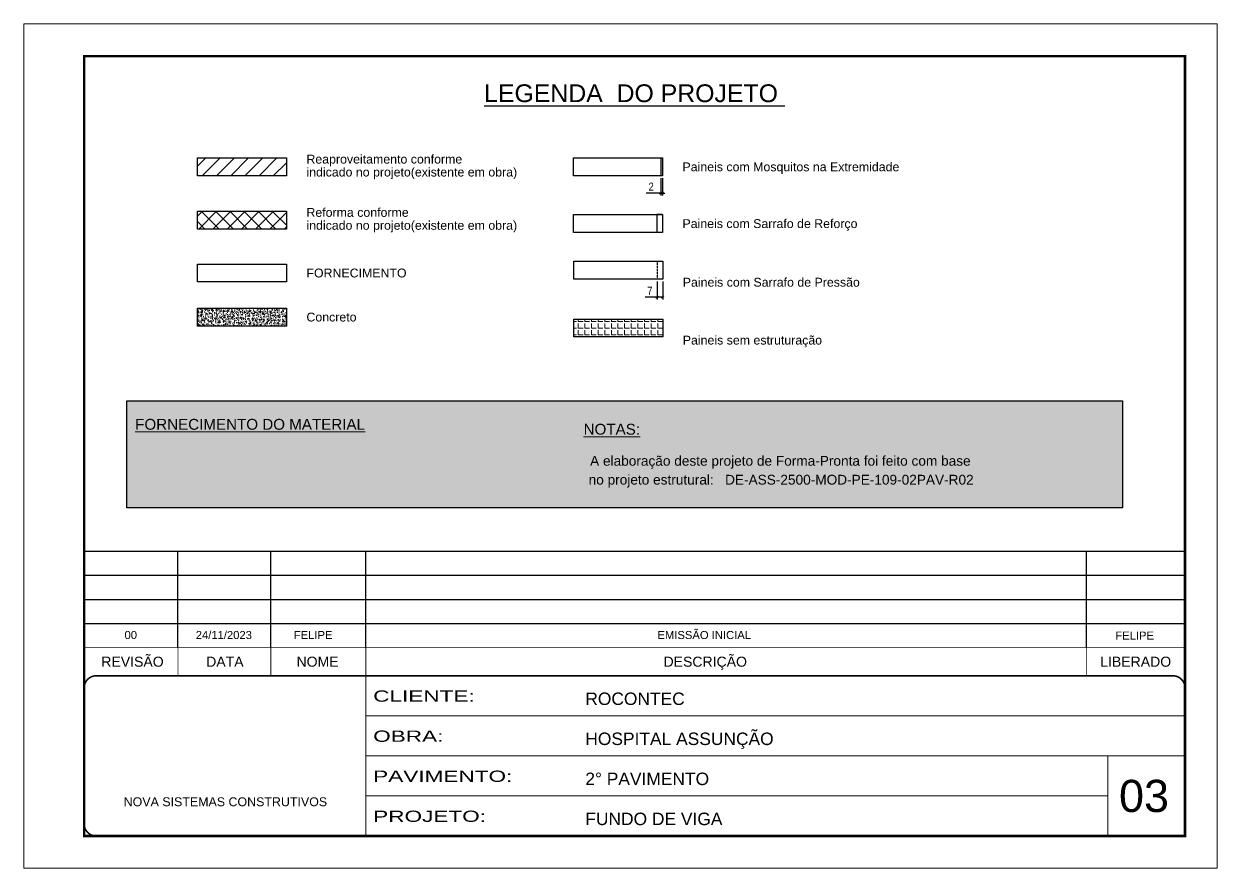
# Model space of a CAD drawing. Extents: x 567194 to 573448, y 6745 to 10093.
# Drawn here: x 570364 to 571849, y 9043 to 10093 of the extents above; entities that cross this region are included whole.
import ezdxf
from ezdxf.enums import TextEntityAlignment as Align

# ---------------------------------------------------------------- set-up
doc = ezdxf.new("R2010")
doc.units = 0
for name, pattern in [('CONTINUO', [0]), ('DASHED', [0.75, 0.5, -0.25]), ('HIDDEN', [0.375, 0.25, -0.125])]:
    doc.linetypes.add(name, pattern=pattern)
doc.layers.get('0').update_dxf_attribs({"linetype": 'CONTINUOUS'})
doc.layers.get('DEFPOINTS').update_dxf_attribs({"linetype": 'CONTINUOUS'})
for name, color, linetype, lineweight in [('CARIMBO', 255, 'CONTINUOUS', 9), ('Folhas', 255, 'CONTINUOUS', 9), ('Hachura', 251, 'CONTINUOUS', 9), ('REAPROVEITAMENTO', 251, 'CONTINUOUS', 9), ('SARRAFO DE PRESSAO', 251, 'DASHED', 9)]:
    doc.layers.add(name, color=color, linetype=linetype, lineweight=lineweight)
for name, color, linetype in [('COTA', 241, 'CONTINUOUS'), ('Painéis', 200, 'CONTINUOUS'), ('SARR_2.2x7', 40, 'CONTINUOUS')]:
    doc.layers.add(name, color=color, linetype=linetype)
doc.layers.add('Demarcação 2', color=7, linetype='CONTINUOUS', lineweight=9, true_color=0xe0e0e0)
doc.styles.add('ARIAL', font='arial.ttf')
doc.styles.add('COTA TECNICA', font='techl___.ttf', dxfattribs={"height": 10})
doc.styles.add('Tecnologia', font='')
doc.styles.get('Tecnologia').set_extended_font_data('Forgotten Futurist')
doc.dimstyles.new('PAINEL', dxfattribs={"dimtxt": 10, "dimasz": 3, "dimexe": 3, "dimexo": 3, "dimgap": 3, "dimtad": 1, "dimdec": 1, "dimzin": 12, "dimdsep": 46, "dimtxsty": 'COTA TECNICA', "dimblk1": 'OBLIQUE', "dimblk2": 'OBLIQUE', "dimsah": 1, "dimcen": 0.9, "dimclrd": 4, "dimclre": 4, "dimclrt": 240, "dimadec": 1, "dimazin": 3, "dimtfac": 1, "dimtdec": 1, "dimtmove": 0, "dimatfit": 3, "dimfxl": 1, "dimtolj": 1, "dimtzin": 12, "dimarcsym": 0})

# ---------------------------------------------------------------- blocks, each defined once
blk = doc.blocks.new('9999999999')
at = {"color": 30, "linetype": 'CONTINUO'}
for p, q in [((98564.6, 34230.2), (98564.6, 34429.4)), ((98564.6, 34379.6), (99584, 34379.6)), ((98564.6, 34329.8), (99488, 34329.8)), ((99584, 34329.8), (99488, 34329.8)), ((99488, 34329.8), (99488, 34230.2)), ((98564.6, 34280), (99488, 34280))]:
    blk.add_line(p, q, dxfattribs=at)
at = {"color": 30, "linetype": 'CONTINUO', "const_width": 2}
blk.add_lwpolyline([(99584, 34230.2), (99584, 34414.4, 0.414214), (99569, 34429.4), (98229, 34429.4, 0.414214), (98214, 34414.4), (98214, 34245.2, 0.414214), (98229, 34230.2), (99584, 34230.2)], format="xyb", dxfattribs=at)
at = {"layer": 'Folhas'}
blk.add_lwpolyline([(98139, 34190.2), (99624, 34190.2), (99624, 35240.2), (98139, 35240.2)], close=True, dxfattribs=at)
at = {"layer": 'Folhas', "color": 30, "const_width": 3}
blk.add_lwpolyline([(98214, 34230.2), (99584, 34230.2), (99584, 35200.2), (98214, 35200.2)], close=True, dxfattribs=at)
at = {"color": 7, "linetype": 'Continuous', "ltscale": 5, "style": 'ARIAL'}
for s, height, p in [('ROCONTEC', 15.48, (98837.7, 34393.1)), ('HOSPITAL ASSUNÇÃO', 15.483, (98837.7, 34343.3)), ('2° PAVIMENTO', 15.483, (98837.7, 34293.5)), ('NOVA SISTEMAS CONSTRUTIVOS', 11.059, (98263.2, 34267.2)), ('FUNDO DE VIGA', 15.483, (98837.7, 34243.7))]:
    blk.add_text(s, height=height, dxfattribs=at).set_placement(p)
at = {"layer": 'Folhas', "color": 7, "style": 'Tecnologia', "width": 1.5}
for s, p in [('CLIENTE:', (98573.7, 34397.2)), ('OBRA:', (98573.7, 34347.3)), ('PAVIMENTO:', (98573.7, 34297.5)), ('PROJETO:', (98573.7, 34247.7))]:
    blk.add_text(s, height=14, dxfattribs=at).set_placement(p)
blk = doc.blocks.new('_Oblique')
at = {"color": 0, "linetype": 'ByBlock', "lineweight": -2}
blk.add_line((-0.5, -0.5), (0.5, 0.5), dxfattribs=at)
blk = doc.blocks.new('*D12')
at = {"layer": 'COTA', "color": 4, "lineweight": -2, "transparency": 16777216}
for p, q in [((571156.8, 9900.7), (571156.8, 9879.2)), ((571158.8, 9900.7), (571158.8, 9879.2)), ((571156.8, 9882.2), (571138.7, 9882.2)), ((571158.8, 9882.2), (571156.8, 9882.2)), ((571158.8, 9882.2), (571161.8, 9882.2))]:
    blk.add_line(p, q, dxfattribs=at)
at = {"layer": 'DEFPOINTS', "color": 0, "transparency": 16777216}
for p in [(571156.8, 9903.7), (571158.8, 9903.7), (571156.8, 9882.2)]:
    blk.add_point(p, dxfattribs=at)
at = {"layer": 'COTA', "color": 4, "lineweight": -2, "transparency": 16777216, "xscale": 3, "yscale": 3, "zscale": 3}
blk.add_blockref('_Oblique', (571156.8, 9882.2), dxfattribs=at)
at = {"layer": 'COTA', "color": 4, "lineweight": -2, "transparency": 16777216, "xscale": 3, "yscale": 3, "zscale": 3, "rotation": 180}
blk.add_blockref('_Oblique', (571158.8, 9882.2), dxfattribs=at)
at = {"layer": 'COTA', "color": 240, "transparency": 16777216, "insert": (571144.8, 9890.2), "char_height": 10, "attachment_point": 5, "style": 'COTA TECNICA'}
blk.add_mtext('\\A1;2', dxfattribs=at)
blk = doc.blocks.new('*D13')
at = {"layer": 'COTA', "color": 4, "lineweight": -2, "transparency": 16777216}
for p, q in [((571152.2, 9772.2), (571152.2, 9749.8)), ((571159.2, 9772.2), (571159.2, 9749.8)), ((571152.2, 9752.8), (571137.5, 9752.8)), ((571159.2, 9752.8), (571152.2, 9752.8))]:
    blk.add_line(p, q, dxfattribs=at)
at = {"layer": 'DEFPOINTS', "color": 0, "transparency": 16777216}
for p in [(571152.2, 9775.2), (571159.2, 9775.2), (571152.2, 9752.8)]:
    blk.add_point(p, dxfattribs=at)
at = {"layer": 'COTA', "color": 4, "lineweight": -2, "transparency": 16777216, "xscale": 3, "yscale": 3, "zscale": 3, "rotation": 180}
blk.add_blockref('_Oblique', (571152.2, 9752.8), dxfattribs=at)
at = {"layer": 'COTA', "color": 4, "lineweight": -2, "transparency": 16777216, "xscale": 3, "yscale": 3, "zscale": 3}
blk.add_blockref('_Oblique', (571159.2, 9752.8), dxfattribs=at)
at = {"layer": 'COTA', "color": 240, "transparency": 16777216, "insert": (571143.3, 9760.8), "char_height": 10, "attachment_point": 5, "style": 'COTA TECNICA'}
blk.add_mtext('\\A1;7', dxfattribs=at)

msp = doc.modelspace()

# ---------------------------------------------------------------- hatches: boundary and pattern name
at = {"layer": 'COTA', "linetype": 'Continuous', "ltscale": 200}
h = msp.add_hatch(dxfattribs=at)
h.set_pattern_fill('AR-CONC', color=256, scale=0.9)
h.set_pattern_definition([(50, (466757.5613, -25117.5053), (6.45534164, -0.56476921), [0.675, -7.425]), (355, (466757.561, -25117.5053), (-1.248762, 6.7697292), [0.54, -5.94]), (100.4514445, (466758.099, -25117.5524), (5.20657962, 6.20495992), [0.57366173, -6.310279]), (46.1842, (466757.561, -25115.705), (9.605172, -1.4896735), [1.0125, -11.1375]), (96.6356355, (466758.362, -25115.8295), (8.4119575, 8.7670674), [0.8604931, -9.4654238]), (351.184164, (466757.561, -25115.705), (8.4119575, 8.7670674), [0.81, -8.91]), (21, (466758.4613, -25116.1553), (5.37216347, -3.62357002), [0.675, -7.425]), (326, (466758.461, -25116.1553), (2.189838, 6.5263504), [0.54, -5.94]), (71.451445, (466758.909, -25116.457), (7.5620014, 2.90278038), [0.5736617, -6.310279]), (37.5, (466757.5613, -25117.5053), (0.1094387, 2.996044684), [0, -5.868, 0, -6.03, 0, -5.9625]), (7.5, (466757.5613, -25117.5053), (2.36762584, 3.54970541), [0, -3.438, 0, -5.733, 0, -2.2725]), (327.5, (466755.5543, -25117.5053), (4.804401926, -0.202993846), [0, -2.25, 0, -7.02, 0, -9.315]), (317.5, (466754.6543, -25117.5053), (5.24867552, 0.90094484), [0, -2.925, 0, -4.662, 0, -6.615])])
h.paths.add_polyline_path([(570690.88, 9716.83), (570690.88, 9739.08), (570580.31, 9739.08), (570580.31, 9716.83)])
at = {"layer": 'Demarcação 2'}
h = msp.add_hatch(color=8, dxfattribs=at)
h.set_gradient(color1=(112, 112, 112), one_color=1, tint=1, name='SPHERICAL')
h.paths.add_polyline_path([(570492.38, 9623.68), (571731.32, 9623.68), (571731.32, 9490.67), (570492.38, 9490.67)])
at = {"layer": 'Hachura'}
h = msp.add_hatch(dxfattribs=at)
h.set_pattern_fill('ANGLE', color=256, scale=30)
h.set_pattern_definition([(0, (466757.561, -25117.505), (0, 8.25), [6, -2.25]), (90, (466757.561, -25117.505), (-8.25, 5e-16), [6, -2.25])])
h.paths.add_polyline_path([(571159.21, 9725.46), (571048.64, 9725.46), (571048.64, 9703.21), (571159.21, 9703.21)])
at = {"layer": 'REAPROVEITAMENTO'}
h = msp.add_hatch(dxfattribs=at)
h.set_pattern_fill('ANSI31', color=256, scale=100, style=0)
h.set_pattern_definition([(45, (571630.586, 13104.707), (-8.838835, 8.838835), [])])
h.paths.add_polyline_path([(570580.31, 9925.92), (570580.31, 9903.67), (570690.88, 9903.67), (570690.88, 9925.92)])
h = msp.add_hatch(dxfattribs=at)
h.set_pattern_fill('ANSI37', color=256, scale=100, style=0)
h.set_pattern_definition([(45, (470724.57, -24913.029), (-8.8388348, 8.8388348), []), (135, (470724.57, -24913.029), (-8.8388348, -8.8388348), [])])
h.paths.add_polyline_path([(570580.31, 9859.68), (570580.31, 9837.43), (570690.88, 9837.43), (570690.88, 9859.68)])

# ---------------------------------------------------------------- linework, layer by layer
at = {"color": 30}
for p, q in [((570439.21, 9436.84), (571809.21, 9436.84)), ((570555.97, 9316.84), (570555.97, 9436.84)), ((570671.63, 9316.84), (570671.63, 9436.84)), ((570789.79, 9316.84), (570789.79, 9436.84)), ((571686.55, 9316.84), (571686.55, 9436.84)), ((570439.21, 9406.84), (571809.21, 9406.84)), ((570439.21, 9376.84), (571809.21, 9376.84)), ((570439.21, 9346.84), (571809.21, 9346.84))]:
    msp.add_line(p, q, dxfattribs=at)
msp.add_lwpolyline([(570492.38, 9623.68), (571731.32, 9623.68), (571731.32, 9490.67), (570492.38, 9490.67)], close=True, dxfattribs=at)
at = {"color": 30, "const_width": 1}
for points in [[(570439.21, 9316.84), (571809.21, 9316.84)], [(570555.97, 9316.84), (570555.97, 9281.84)], [(570671.63, 9316.84), (570671.63, 9281.84)], [(570789.79, 9316.84), (570789.79, 9281.84)], [(571686.55, 9316.84), (571686.55, 9281.84)]]:
    msp.add_lwpolyline(points, dxfattribs=at)
at = {"layer": 'COTA', "linetype": 'Continuous', "ltscale": 200}
msp.add_lwpolyline([(570580.31, 9739.08), (570690.88, 9739.08), (570690.88, 9716.83), (570580.31, 9716.83)], close=True, dxfattribs=at)
at = {"layer": 'Painéis', "linetype": 'Continuous'}
msp.add_line((571156.85, 9925.92), (571156.85, 9903.67), dxfattribs=at)
for points in [[(570580.31, 9925.92), (570690.88, 9925.92), (570690.88, 9903.67), (570580.31, 9903.67)], [(571048.28, 9925.92), (571158.85, 9925.92), (571158.85, 9903.67), (571048.28, 9903.67)], [(570580.31, 9859.68), (570690.88, 9859.68), (570690.88, 9837.43), (570580.31, 9837.43)], [(571048.28, 9855.32), (571158.85, 9855.32), (571158.85, 9833.07), (571048.28, 9833.07)], [(570580.31, 9793.88), (570690.88, 9793.88), (570690.88, 9771.63), (570580.31, 9771.63)], [(571048.64, 9797.49), (571159.21, 9797.49), (571159.21, 9775.24), (571048.64, 9775.24)], [(571048.64, 9725.46), (571159.21, 9725.46), (571159.21, 9703.21), (571048.64, 9703.21)]]:
    msp.add_lwpolyline(points, close=True, dxfattribs=at)
at = {"layer": 'SARR_2.2x7', "linetype": 'Continuous'}
for p, q in [((571158.85, 9855.32), (571151.85, 9855.32)), ((571158.85, 9833.07), (571151.85, 9833.07))]:
    msp.add_line(p, q, dxfattribs=at)
at = {"layer": 'SARR_2.2x7'}
for p, q in [((571151.85, 9855.32), (571151.85, 9833.07)), ((571158.85, 9855.32), (571158.85, 9833.07))]:
    msp.add_line(p, q, dxfattribs=at)
at = {"layer": 'SARR_2.2x7', "linetype": 'HIDDEN'}
msp.add_line((571152.21, 9797.49), (571152.21, 9775.24), dxfattribs=at)

# ---------------------------------------------------------------- block references
at = {"layer": 'SARRAFO DE PRESSAO', "color": 6, "linetype": 'ByBlock'}
msp.add_blockref('9999999999', (472225.23, -25147.61), dxfattribs=at)

# ---------------------------------------------------------------- texts
at = {"color": 0, "linetype": 'Continuous', "ltscale": 5, "style": 'ARIAL'}
msp.add_text('%%ULEGENDA  DO PROJETO ', height=22.1184, dxfattribs=at).set_placement((571124.12, 9995.27), align=Align.CENTER)
at = {"style": 'ARIAL'}
for s, p in [('REVISÃO', (570499.39, 9299.34)), ('DATA', (570614.37, 9299.34)), ('NOME', (570729.73, 9299.34)), ('DESCRIÇÃO', (571212.18, 9299.34)), ('LIBERADO', (571747.85, 9299.34))]:
    msp.add_text(s, height=12.5, dxfattribs=at).set_placement(p, align=Align.MIDDLE_CENTER)
at = {"layer": 'CARIMBO', "style": 'ARIAL'}
for s, p in [('Reaproveitamento conforme ', (570715.88, 9924.37)), ('Paineis com Mosquitos na Extremidade', (571183.85, 9914.79)), ('indicado no projeto(existente em obra)', (570715.88, 9908.28)), ('Reforma conforme ', (570715.88, 9858.14)), ('indicado no projeto(existente em obra)', (570715.88, 9842.05)), ('Paineis com Sarrafo de Reforço', (571183.85, 9844.19)), ('FORNECIMENTO', (570715.88, 9782.75)), ('Paineis com Sarrafo de Pressão', (571184.21, 9771.3)), ('Concreto', (570715.88, 9727.95)), ('Paineis sem estruturação', (571184.21, 9699.27))]:
    msp.add_text(s, height=11, dxfattribs=at).set_placement(p, align=Align.MIDDLE_LEFT)
at = {"layer": 'CARIMBO', "color": 5, "style": 'ARIAL'}
for s, height, p in [('%%UFORNECIMENTO DO MATERIAL', 13.5, (570502.73, 9587.81)), ('%%UNOTAS:', 13.5, (571060.81, 9581.69)), ('  A elaboração deste projeto de Forma-Pronta foi feito com base', 12.15, (571059.45, 9543.08)), ('  no projeto estrutural:', 12.15, (571057.63, 9519.6))]:
    msp.add_text(s, height=height, dxfattribs=at).set_placement(p)
at = {"layer": 'CARIMBO', "color": 1, "style": 'ARIAL'}
msp.add_text('DE-ASS-2500-MOD-PE-109-02PAV-R02', height=12.15, dxfattribs=at).set_placement((571236.85, 9519.6))
at = {"layer": 'CARIMBO', "style": 'ARIAL'}
for s, p in [('00', (570489.48, 9327.52)), ('24/11/2023', (570578.12, 9327.52)), ('FELIPE', (570700.16, 9327.52)), ('EMISSÃO INICIAL', (571152.71, 9327.52))]:
    msp.add_text(s, height=10, dxfattribs=at).set_placement(p)
at = {"layer": 'CARIMBO', "color": 7, "style": 'ARIAL'}
msp.add_text('03', height=40, dxfattribs=at).set_placement((571727.12, 9112.4))
at = {"layer": 'CARIMBO', "style": 'ARIAL'}
msp.add_attdef('FELIPE', text='', height=10, dxfattribs=at).set_placement((571746.56, 9331.84), align=Align.MIDDLE_CENTER)

# ---------------------------------------------------------------- dimensions: what is measured, and where the dimension line sits
at = {"layer": 'COTA'}
for base, p1, p2, picture, middle in [((571156.85, 9882.25), (571158.85, 9903.67), (571156.85, 9903.67), '*D12', (571144.79, 9890.25)), ((571152.21, 9752.75), (571159.21, 9775.24), (571152.21, 9775.24), '*D13', (571143.35, 9760.83))]:
    dim = msp.add_linear_dim(base=base, p1=p1, p2=p2, dimstyle='PAINEL', dxfattribs=at)
    dim.commit()
    dim.dimension.update_dxf_attribs({"geometry": picture, "text_midpoint": middle})

doc.saveas('drawing.dxf')
